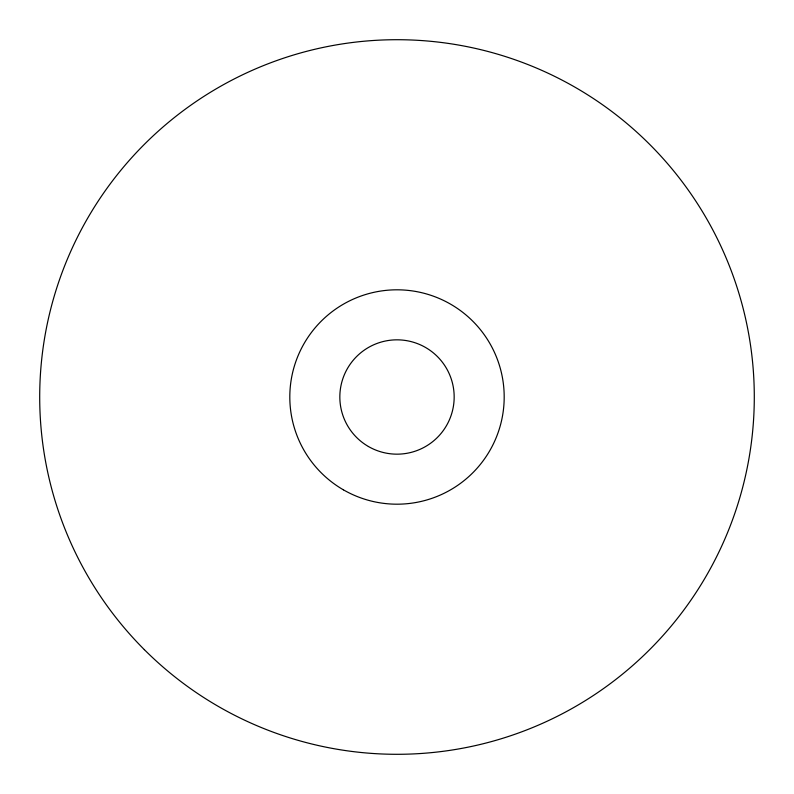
<?xml version="1.0" encoding="UTF-8"?>
<svg xmlns="http://www.w3.org/2000/svg" width="794" height="794" viewBox="0 0 794 794"><rect width="100%" height="100%" fill="white"/><g stroke="black" fill="none" stroke-linecap="round" stroke-linejoin="round"><path stroke-width="1.19" d="M343.405 489.829A107.19 107.19 0 0 0 504.19 397A107.19 107.19 0 0 0 343.405 304.171A107.19 107.19 0 0 0 343.405 489.829M368.416 446.506A57.168 57.168 0 0 0 454.168 397A57.168 57.168 0 0 0 368.416 347.494A57.168 57.168 0 0 0 368.416 446.506M144.349 649.651A357.3 357.3 0 0 0 742.122 489.471A357.3 357.3 0 0 0 304.529 51.878A357.3 357.3 0 0 0 144.349 649.651"/></g></svg>
